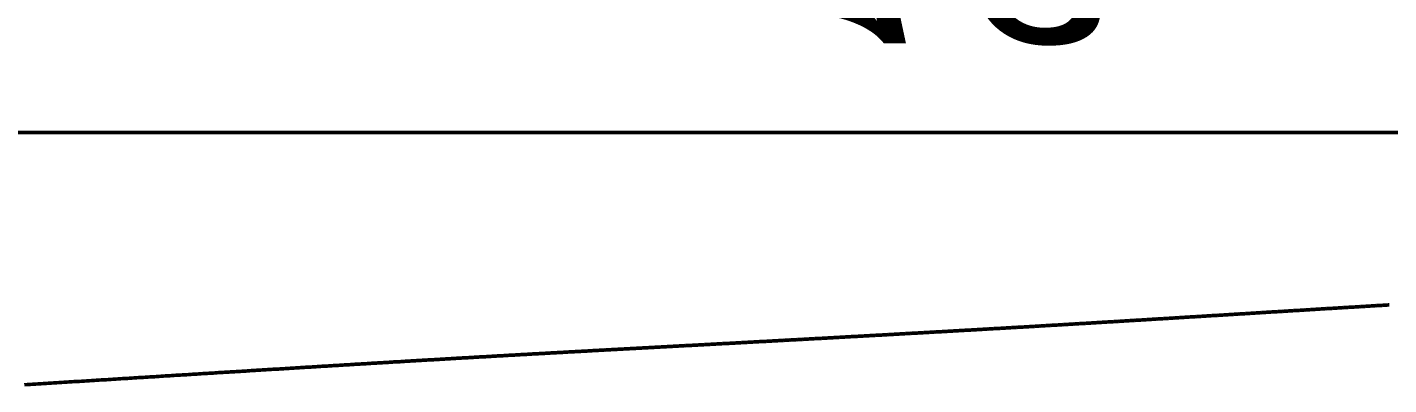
# Model space of a CAD drawing. Header units: millimetres. Extents: x -237 to 1000, y -57 to 526.
# Drawn here: x 450 to 533, y 274.2 to 296 of the extents above; entities that cross this region are included whole.
import ezdxf

# ---------------------------------------------------------------- set-up
doc = ezdxf.new("R2010")
doc.units = ezdxf.units.MM
doc.layers.add('Graviranje', color=1, linetype='Continuous', lineweight=25, true_color=0xff0000)
doc.layers.add('Rez', color=30, linetype='Continuous', lineweight=50, true_color=0xff7f00)
doc.styles.add('textstyle12', font='')
doc.styles.get('textstyle12').set_extended_font_data('CourierCad', italic=True)

# ---------------------------------------------------------------- blocks, each defined once
blk = doc.blocks.new('Dno')
at = {"layer": 'Rez'}
for p, q in [((-326.399, 58.957), (-326.464, 58.953)), ((-326.334, 58.961), (-326.399, 58.957)), ((-326.269, 58.965), (-326.334, 58.961)), ((-326.204, 58.969), (-326.269, 58.965)), ((-326.139, 58.973), (-326.204, 58.969)), ((-326.074, 58.977), (-326.139, 58.973)), ((-326.009, 58.981), (-326.074, 58.977)), ((-325.944, 58.985), (-326.009, 58.981)), ((-325.879, 58.988), (-325.944, 58.985)), ((-325.814, 58.992), (-325.879, 58.988)), ((-325.749, 58.996), (-325.814, 58.992)), ((-325.684, 59), (-325.749, 58.996)), ((-325.619, 59.004), (-325.684, 59)), ((-325.554, 59.008), (-325.619, 59.004)), ((-325.489, 59.012), (-325.554, 59.008)), ((-325.424, 59.016), (-325.489, 59.012)), ((-325.359, 59.02), (-325.424, 59.016)), ((-325.294, 59.024), (-325.359, 59.02)), ((-325.229, 59.028), (-325.294, 59.024)), ((-325.164, 59.031), (-325.229, 59.028)), ((-325.099, 59.035), (-325.164, 59.031)), ((-325.034, 59.039), (-325.099, 59.035)), ((-324.968, 59.043), (-325.034, 59.039)), ((-340.062, 58.125), (-340.127, 58.121)), ((-339.998, 58.129), (-340.062, 58.125)), ((-339.933, 58.133), (-339.998, 58.129)), ((-339.869, 58.137), (-339.933, 58.133)), ((-339.804, 58.141), (-339.869, 58.137)), ((-339.74, 58.145), (-339.804, 58.141)), ((-339.675, 58.149), (-339.74, 58.145)), ((-339.611, 58.153), (-339.675, 58.149)), ((-339.546, 58.156), (-339.611, 58.153)), ((-339.482, 58.16), (-339.546, 58.156)), ((-339.417, 58.164), (-339.482, 58.16)), ((-339.353, 58.168), (-339.417, 58.164)), ((-339.289, 58.172), (-339.353, 58.168)), ((-339.224, 58.176), (-339.289, 58.172)), ((-339.16, 58.18), (-339.224, 58.176)), ((-339.096, 58.184), (-339.16, 58.18)), ((-339.031, 58.188), (-339.096, 58.184)), ((-338.967, 58.192), (-339.031, 58.188)), ((-338.903, 58.195), (-338.967, 58.192)), ((-338.838, 58.199), (-338.903, 58.195)), ((-338.774, 58.203), (-338.838, 58.199)), ((-338.71, 58.207), (-338.774, 58.203)), ((-338.645, 58.211), (-338.71, 58.207)), ((-338.581, 58.215), (-338.645, 58.211)), ((-338.517, 58.219), (-338.581, 58.215)), ((-338.453, 58.223), (-338.517, 58.219)), ((-338.389, 58.227), (-338.453, 58.223)), ((-338.324, 58.231), (-338.389, 58.227)), ((-338.26, 58.235), (-338.324, 58.231)), ((-338.196, 58.238), (-338.26, 58.235)), ((-338.132, 58.242), (-338.196, 58.238)), ((-338.068, 58.246), (-338.132, 58.242)), ((-338.004, 58.25), (-338.068, 58.246)), ((-337.939, 58.254), (-338.004, 58.25)), ((-337.875, 58.258), (-337.939, 58.254)), ((-337.811, 58.262), (-337.875, 58.258)), ((-337.747, 58.266), (-337.811, 58.262)), ((-337.683, 58.27), (-337.747, 58.266)), ((-337.619, 58.274), (-337.683, 58.27)), ((-337.555, 58.278), (-337.619, 58.274)), ((-337.491, 58.281), (-337.555, 58.278)), ((-337.427, 58.285), (-337.491, 58.281)), ((-337.363, 58.289), (-337.427, 58.285)), ((-337.299, 58.293), (-337.363, 58.289)), ((-337.235, 58.297), (-337.299, 58.293)), ((-337.171, 58.301), (-337.235, 58.297)), ((-337.107, 58.305), (-337.171, 58.301)), ((-337.043, 58.309), (-337.107, 58.305)), ((-336.979, 58.313), (-337.043, 58.309)), ((-336.915, 58.317), (-336.979, 58.313)), ((-336.851, 58.32), (-336.915, 58.317)), ((-336.787, 58.324), (-336.851, 58.32)), ((-336.723, 58.328), (-336.787, 58.324)), ((-336.659, 58.332), (-336.723, 58.328)), ((-336.595, 58.336), (-336.659, 58.332)), ((-336.531, 58.34), (-336.595, 58.336)), ((-336.467, 58.344), (-336.531, 58.34)), ((-336.403, 58.348), (-336.467, 58.344)), ((-336.339, 58.352), (-336.403, 58.348)), ((-336.275, 58.356), (-336.339, 58.352)), ((-336.212, 58.36), (-336.275, 58.356)), ((-336.148, 58.363), (-336.212, 58.36)), ((-336.084, 58.367), (-336.148, 58.363)), ((-336.02, 58.371), (-336.084, 58.367)), ((-335.956, 58.375), (-336.02, 58.371)), ((-335.892, 58.379), (-335.956, 58.375)), ((-335.828, 58.383), (-335.892, 58.379)), ((-335.764, 58.387), (-335.828, 58.383)), ((-335.701, 58.391), (-335.764, 58.387)), ((-335.637, 58.395), (-335.701, 58.391)), ((-335.573, 58.399), (-335.637, 58.395)), ((-335.509, 58.403), (-335.573, 58.399)), ((-335.445, 58.406), (-335.509, 58.403)), ((-335.381, 58.41), (-335.445, 58.406)), ((-335.317, 58.414), (-335.381, 58.41)), ((-335.254, 58.418), (-335.317, 58.414)), ((-335.19, 58.422), (-335.254, 58.418)), ((-335.126, 58.426), (-335.19, 58.422)), ((-335.062, 58.43), (-335.126, 58.426)), ((-334.998, 58.434), (-335.062, 58.43)), ((-334.935, 58.438), (-334.998, 58.434)), ((-334.871, 58.442), (-334.935, 58.438)), ((-334.807, 58.445), (-334.871, 58.442)), ((-334.743, 58.449), (-334.807, 58.445)), ((-334.679, 58.453), (-334.743, 58.449)), ((-334.615, 58.457), (-334.679, 58.453)), ((-334.552, 58.461), (-334.615, 58.457)), ((-334.488, 58.465), (-334.552, 58.461)), ((-334.424, 58.469), (-334.488, 58.465)), ((-334.36, 58.473), (-334.424, 58.469)), ((-334.296, 58.477), (-334.36, 58.473)), ((-334.233, 58.481), (-334.296, 58.477)), ((-334.169, 58.485), (-334.233, 58.481)), ((-334.105, 58.488), (-334.169, 58.485)), ((-334.041, 58.492), (-334.105, 58.488)), ((-333.977, 58.496), (-334.041, 58.492)), ((-333.914, 58.5), (-333.977, 58.496)), ((-333.85, 58.504), (-333.914, 58.5)), ((-333.786, 58.508), (-333.85, 58.504)), ((-333.722, 58.512), (-333.786, 58.508)), ((-333.658, 58.516), (-333.722, 58.512)), ((-333.595, 58.52), (-333.658, 58.516)), ((-333.531, 58.524), (-333.595, 58.52)), ((-333.467, 58.528), (-333.531, 58.524)), ((-333.403, 58.531), (-333.467, 58.528)), ((-333.339, 58.535), (-333.403, 58.531)), ((-333.276, 58.539), (-333.339, 58.535)), ((-333.212, 58.543), (-333.276, 58.539)), ((-333.148, 58.547), (-333.212, 58.543)), ((-333.084, 58.551), (-333.148, 58.547)), ((-333.02, 58.555), (-333.084, 58.551)), ((-332.956, 58.559), (-333.02, 58.555)), ((-332.893, 58.563), (-332.956, 58.559)), ((-332.829, 58.567), (-332.893, 58.563)), ((-332.765, 58.57), (-332.829, 58.567)), ((-332.701, 58.574), (-332.765, 58.57)), ((-332.637, 58.578), (-332.701, 58.574)), ((-332.573, 58.582), (-332.637, 58.578)), ((-332.509, 58.586), (-332.573, 58.582)), ((-332.446, 58.59), (-332.509, 58.586)), ((-332.382, 58.594), (-332.446, 58.59)), ((-332.318, 58.598), (-332.382, 58.594)), ((-332.254, 58.602), (-332.318, 58.598)), ((-332.19, 58.606), (-332.254, 58.602)), ((-332.126, 58.61), (-332.19, 58.606)), ((-332.062, 58.613), (-332.126, 58.61)), ((-331.998, 58.617), (-332.062, 58.613)), ((-331.935, 58.621), (-331.998, 58.617)), ((-331.871, 58.625), (-331.935, 58.621)), ((-331.807, 58.629), (-331.871, 58.625)), ((-331.743, 58.633), (-331.807, 58.629)), ((-331.679, 58.637), (-331.743, 58.633)), ((-331.615, 58.641), (-331.679, 58.637)), ((-331.551, 58.645), (-331.615, 58.641)), ((-331.487, 58.649), (-331.551, 58.645)), ((-331.423, 58.653), (-331.487, 58.649)), ((-331.359, 58.656), (-331.423, 58.653)), ((-331.295, 58.66), (-331.359, 58.656)), ((-331.231, 58.664), (-331.295, 58.66)), ((-331.167, 58.668), (-331.231, 58.664)), ((-331.103, 58.672), (-331.167, 58.668)), ((-331.039, 58.676), (-331.103, 58.672)), ((-330.975, 58.68), (-331.039, 58.676)), ((-330.911, 58.684), (-330.975, 58.68)), ((-330.847, 58.688), (-330.911, 58.684)), ((-330.783, 58.692), (-330.847, 58.688)), ((-330.719, 58.695), (-330.783, 58.692)), ((-330.655, 58.699), (-330.719, 58.695)), ((-330.591, 58.703), (-330.655, 58.699)), ((-330.527, 58.707), (-330.591, 58.703)), ((-330.463, 58.711), (-330.527, 58.707)), ((-330.399, 58.715), (-330.463, 58.711)), ((-330.334, 58.719), (-330.399, 58.715)), ((-330.27, 58.723), (-330.334, 58.719)), ((-330.206, 58.727), (-330.27, 58.723)), ((-330.142, 58.731), (-330.206, 58.727)), ((-330.078, 58.735), (-330.142, 58.731)), ((-330.014, 58.738), (-330.078, 58.735)), ((-329.95, 58.742), (-330.014, 58.738)), ((-329.885, 58.746), (-329.95, 58.742)), ((-329.821, 58.75), (-329.885, 58.746)), ((-329.757, 58.754), (-329.821, 58.75)), ((-329.693, 58.758), (-329.757, 58.754)), ((-329.629, 58.762), (-329.693, 58.758)), ((-329.564, 58.766), (-329.629, 58.762)), ((-329.5, 58.77), (-329.564, 58.766)), ((-329.436, 58.774), (-329.5, 58.77)), ((-329.371, 58.778), (-329.436, 58.774)), ((-329.307, 58.781), (-329.371, 58.778)), ((-329.243, 58.785), (-329.307, 58.781)), ((-329.178, 58.789), (-329.243, 58.785)), ((-329.114, 58.793), (-329.178, 58.789)), ((-329.05, 58.797), (-329.114, 58.793)), ((-328.985, 58.801), (-329.05, 58.797)), ((-328.921, 58.805), (-328.985, 58.801)), ((-328.857, 58.809), (-328.921, 58.805)), ((-328.792, 58.813), (-328.857, 58.809)), ((-328.728, 58.817), (-328.792, 58.813)), ((-328.663, 58.82), (-328.728, 58.817)), ((-328.599, 58.824), (-328.663, 58.82)), ((-328.534, 58.828), (-328.599, 58.824)), ((-328.47, 58.832), (-328.534, 58.828)), ((-328.405, 58.836), (-328.47, 58.832)), ((-328.341, 58.84), (-328.405, 58.836)), ((-328.276, 58.844), (-328.341, 58.84)), ((-328.212, 58.848), (-328.276, 58.844)), ((-328.147, 58.852), (-328.212, 58.848)), ((-328.083, 58.856), (-328.147, 58.852)), ((-328.018, 58.86), (-328.083, 58.856)), ((-327.953, 58.863), (-328.018, 58.86)), ((-327.889, 58.867), (-327.953, 58.863)), ((-327.824, 58.871), (-327.889, 58.867)), ((-327.76, 58.875), (-327.824, 58.871)), ((-327.695, 58.879), (-327.76, 58.875)), ((-327.63, 58.883), (-327.695, 58.879)), ((-327.566, 58.887), (-327.63, 58.883)), ((-327.501, 58.891), (-327.566, 58.887)), ((-327.436, 58.895), (-327.501, 58.891)), ((-327.371, 58.899), (-327.436, 58.895)), ((-327.307, 58.903), (-327.371, 58.899)), ((-327.242, 58.906), (-327.307, 58.903)), ((-327.177, 58.91), (-327.242, 58.906)), ((-327.112, 58.914), (-327.177, 58.91)), ((-327.048, 58.918), (-327.112, 58.914)), ((-326.983, 58.922), (-327.048, 58.918)), ((-326.918, 58.926), (-326.983, 58.922)), ((-326.853, 58.93), (-326.918, 58.926)), ((-326.788, 58.934), (-326.853, 58.93)), ((-326.723, 58.938), (-326.788, 58.934)), ((-326.659, 58.942), (-326.723, 58.938)), ((-326.594, 58.945), (-326.659, 58.942)), ((-326.529, 58.949), (-326.594, 58.945)), ((-326.464, 58.953), (-326.529, 58.949)), ((-354.382, 57.293), (-354.452, 57.289)), ((-354.312, 57.297), (-354.382, 57.293)), ((-354.242, 57.301), (-354.312, 57.297)), ((-354.172, 57.305), (-354.242, 57.301)), ((-354.102, 57.309), (-354.172, 57.305)), ((-354.032, 57.313), (-354.102, 57.309)), ((-353.962, 57.317), (-354.032, 57.313)), ((-353.893, 57.32), (-353.962, 57.317)), ((-353.823, 57.324), (-353.893, 57.32)), ((-353.753, 57.328), (-353.823, 57.324)), ((-353.683, 57.332), (-353.753, 57.328)), ((-353.613, 57.336), (-353.683, 57.332)), ((-353.544, 57.34), (-353.613, 57.336)), ((-353.474, 57.344), (-353.544, 57.34)), ((-353.404, 57.348), (-353.474, 57.344)), ((-353.335, 57.352), (-353.404, 57.348)), ((-353.265, 57.356), (-353.335, 57.352)), ((-353.195, 57.36), (-353.265, 57.356)), ((-353.126, 57.363), (-353.195, 57.36)), ((-353.056, 57.367), (-353.126, 57.363)), ((-352.987, 57.371), (-353.056, 57.367)), ((-352.917, 57.375), (-352.987, 57.371)), ((-352.848, 57.379), (-352.917, 57.375)), ((-352.778, 57.383), (-352.848, 57.379)), ((-352.709, 57.387), (-352.778, 57.383)), ((-352.639, 57.391), (-352.709, 57.387)), ((-352.57, 57.395), (-352.639, 57.391)), ((-352.501, 57.399), (-352.57, 57.395)), ((-352.431, 57.403), (-352.501, 57.399)), ((-352.362, 57.406), (-352.431, 57.403)), ((-352.293, 57.41), (-352.362, 57.406)), ((-352.223, 57.414), (-352.293, 57.41)), ((-352.154, 57.418), (-352.223, 57.414)), ((-352.085, 57.422), (-352.154, 57.418)), ((-352.016, 57.426), (-352.085, 57.422)), ((-351.947, 57.43), (-352.016, 57.426)), ((-351.877, 57.434), (-351.947, 57.43)), ((-351.808, 57.438), (-351.877, 57.434)), ((-351.739, 57.442), (-351.808, 57.438)), ((-351.67, 57.445), (-351.739, 57.442)), ((-351.601, 57.449), (-351.67, 57.445)), ((-351.532, 57.453), (-351.601, 57.449)), ((-351.463, 57.457), (-351.532, 57.453)), ((-351.394, 57.461), (-351.463, 57.457)), ((-351.325, 57.465), (-351.394, 57.461)), ((-351.256, 57.469), (-351.325, 57.465)), ((-351.187, 57.473), (-351.256, 57.469)), ((-351.118, 57.477), (-351.187, 57.473)), ((-351.05, 57.481), (-351.118, 57.477)), ((-350.981, 57.485), (-351.05, 57.481)), ((-350.912, 57.488), (-350.981, 57.485)), ((-350.843, 57.492), (-350.912, 57.488)), ((-350.774, 57.496), (-350.843, 57.492)), ((-350.706, 57.5), (-350.774, 57.496)), ((-350.637, 57.504), (-350.706, 57.5)), ((-350.568, 57.508), (-350.637, 57.504)), ((-350.5, 57.512), (-350.568, 57.508)), ((-350.431, 57.516), (-350.5, 57.512)), ((-350.363, 57.52), (-350.431, 57.516)), ((-350.294, 57.524), (-350.363, 57.52)), ((-350.225, 57.528), (-350.294, 57.524)), ((-350.157, 57.531), (-350.225, 57.528)), ((-350.088, 57.535), (-350.157, 57.531)), ((-350.02, 57.539), (-350.088, 57.535)), ((-349.952, 57.543), (-350.02, 57.539)), ((-349.883, 57.547), (-349.952, 57.543)), ((-349.815, 57.551), (-349.883, 57.547)), ((-349.746, 57.555), (-349.815, 57.551)), ((-349.678, 57.559), (-349.746, 57.555)), ((-349.61, 57.563), (-349.678, 57.559)), ((-349.541, 57.567), (-349.61, 57.563)), ((-349.473, 57.57), (-349.541, 57.567)), ((-349.405, 57.574), (-349.473, 57.57)), ((-349.337, 57.578), (-349.405, 57.574)), ((-349.269, 57.582), (-349.337, 57.578)), ((-349.2, 57.586), (-349.269, 57.582)), ((-349.132, 57.59), (-349.2, 57.586)), ((-349.064, 57.594), (-349.132, 57.59)), ((-348.996, 57.598), (-349.064, 57.594)), ((-348.928, 57.602), (-348.996, 57.598)), ((-348.86, 57.606), (-348.928, 57.602)), ((-348.792, 57.61), (-348.86, 57.606)), ((-348.724, 57.613), (-348.792, 57.61)), ((-348.656, 57.617), (-348.724, 57.613)), ((-348.588, 57.621), (-348.656, 57.617)), ((-348.521, 57.625), (-348.588, 57.621)), ((-348.453, 57.629), (-348.521, 57.625)), ((-348.385, 57.633), (-348.453, 57.629)), ((-348.317, 57.637), (-348.385, 57.633)), ((-348.249, 57.641), (-348.317, 57.637)), ((-348.182, 57.645), (-348.249, 57.641)), ((-348.114, 57.649), (-348.182, 57.645)), ((-348.046, 57.653), (-348.114, 57.649)), ((-347.979, 57.656), (-348.046, 57.653)), ((-347.911, 57.66), (-347.979, 57.656)), ((-347.843, 57.664), (-347.911, 57.66)), ((-347.776, 57.668), (-347.843, 57.664)), ((-347.708, 57.672), (-347.776, 57.668)), ((-347.641, 57.676), (-347.708, 57.672)), ((-347.573, 57.68), (-347.641, 57.676)), ((-347.506, 57.684), (-347.573, 57.68)), ((-347.438, 57.688), (-347.506, 57.684)), ((-347.371, 57.692), (-347.438, 57.688)), ((-347.304, 57.695), (-347.371, 57.692)), ((-347.236, 57.699), (-347.304, 57.695)), ((-347.169, 57.703), (-347.236, 57.699)), ((-347.102, 57.707), (-347.169, 57.703)), ((-347.034, 57.711), (-347.102, 57.707)), ((-346.967, 57.715), (-347.034, 57.711)), ((-346.9, 57.719), (-346.967, 57.715)), ((-346.833, 57.723), (-346.9, 57.719)), ((-346.766, 57.727), (-346.833, 57.723)), ((-346.699, 57.731), (-346.766, 57.727)), ((-346.632, 57.735), (-346.699, 57.731)), ((-346.565, 57.738), (-346.632, 57.735)), ((-346.497, 57.742), (-346.565, 57.738)), ((-346.43, 57.746), (-346.497, 57.742)), ((-346.364, 57.75), (-346.43, 57.746)), ((-346.297, 57.754), (-346.364, 57.75)), ((-346.23, 57.758), (-346.297, 57.754)), ((-346.163, 57.762), (-346.23, 57.758)), ((-346.096, 57.766), (-346.163, 57.762)), ((-346.029, 57.77), (-346.096, 57.766)), ((-345.962, 57.774), (-346.029, 57.77)), ((-345.896, 57.778), (-345.962, 57.774)), ((-345.829, 57.781), (-345.896, 57.778)), ((-345.762, 57.785), (-345.829, 57.781)), ((-345.696, 57.789), (-345.762, 57.785)), ((-345.629, 57.793), (-345.696, 57.789)), ((-345.562, 57.797), (-345.629, 57.793)), ((-345.496, 57.801), (-345.562, 57.797)), ((-345.429, 57.805), (-345.496, 57.801)), ((-345.363, 57.809), (-345.429, 57.805)), ((-345.296, 57.813), (-345.363, 57.809)), ((-345.23, 57.817), (-345.296, 57.813)), ((-345.163, 57.82), (-345.23, 57.817)), ((-345.097, 57.824), (-345.163, 57.82)), ((-345.031, 57.828), (-345.097, 57.824)), ((-344.964, 57.832), (-345.031, 57.828)), ((-344.898, 57.836), (-344.964, 57.832)), ((-344.832, 57.84), (-344.898, 57.836)), ((-344.765, 57.844), (-344.832, 57.84)), ((-344.699, 57.848), (-344.765, 57.844)), ((-344.633, 57.852), (-344.699, 57.848)), ((-344.567, 57.856), (-344.633, 57.852)), ((-344.501, 57.86), (-344.567, 57.856)), ((-344.435, 57.863), (-344.501, 57.86)), ((-344.369, 57.867), (-344.435, 57.863)), ((-344.303, 57.871), (-344.369, 57.867)), ((-344.237, 57.875), (-344.303, 57.871)), ((-344.171, 57.879), (-344.237, 57.875)), ((-344.105, 57.883), (-344.171, 57.879)), ((-344.039, 57.887), (-344.105, 57.883)), ((-343.973, 57.891), (-344.039, 57.887)), ((-343.907, 57.895), (-343.973, 57.891)), ((-343.841, 57.899), (-343.907, 57.895)), ((-343.775, 57.903), (-343.841, 57.899)), ((-343.709, 57.906), (-343.775, 57.903)), ((-343.644, 57.91), (-343.709, 57.906)), ((-343.578, 57.914), (-343.644, 57.91)), ((-343.512, 57.918), (-343.578, 57.914)), ((-343.447, 57.922), (-343.512, 57.918)), ((-343.381, 57.926), (-343.447, 57.922)), ((-343.315, 57.93), (-343.381, 57.926)), ((-343.25, 57.934), (-343.315, 57.93)), ((-343.184, 57.938), (-343.25, 57.934)), ((-343.119, 57.942), (-343.184, 57.938)), ((-343.053, 57.945), (-343.119, 57.942)), ((-342.987, 57.949), (-343.053, 57.945)), ((-342.922, 57.953), (-342.987, 57.949)), ((-342.857, 57.957), (-342.922, 57.953)), ((-342.791, 57.961), (-342.857, 57.957)), ((-342.726, 57.965), (-342.791, 57.961)), ((-342.66, 57.969), (-342.726, 57.965)), ((-342.595, 57.973), (-342.66, 57.969)), ((-342.53, 57.977), (-342.595, 57.973)), ((-342.464, 57.981), (-342.53, 57.977)), ((-342.399, 57.985), (-342.464, 57.981)), ((-342.334, 57.988), (-342.399, 57.985)), ((-342.268, 57.992), (-342.334, 57.988)), ((-342.203, 57.996), (-342.268, 57.992)), ((-342.138, 58), (-342.203, 57.996)), ((-342.073, 58.004), (-342.138, 58)), ((-342.008, 58.008), (-342.073, 58.004)), ((-341.943, 58.012), (-342.008, 58.008)), ((-341.877, 58.016), (-341.943, 58.012)), ((-341.812, 58.02), (-341.877, 58.016)), ((-341.747, 58.024), (-341.812, 58.02)), ((-341.682, 58.028), (-341.747, 58.024)), ((-341.617, 58.031), (-341.682, 58.028)), ((-341.552, 58.035), (-341.617, 58.031)), ((-341.487, 58.039), (-341.552, 58.035)), ((-341.422, 58.043), (-341.487, 58.039)), ((-341.357, 58.047), (-341.422, 58.043)), ((-341.292, 58.051), (-341.357, 58.047)), ((-341.227, 58.055), (-341.292, 58.051)), ((-341.163, 58.059), (-341.227, 58.055)), ((-341.098, 58.063), (-341.163, 58.059)), ((-341.033, 58.067), (-341.098, 58.063)), ((-340.968, 58.07), (-341.033, 58.067)), ((-340.903, 58.074), (-340.968, 58.07)), ((-340.838, 58.078), (-340.903, 58.074)), ((-340.774, 58.082), (-340.838, 58.078)), ((-340.709, 58.086), (-340.774, 58.082)), ((-340.644, 58.09), (-340.709, 58.086)), ((-340.579, 58.094), (-340.644, 58.09)), ((-340.515, 58.098), (-340.579, 58.094)), ((-340.45, 58.102), (-340.515, 58.098)), ((-340.385, 58.106), (-340.45, 58.102)), ((-340.321, 58.11), (-340.385, 58.106)), ((-340.256, 58.113), (-340.321, 58.11)), ((-340.192, 58.117), (-340.256, 58.113)), ((-340.127, 58.121), (-340.192, 58.117)), ((-369.591, 56.465), (-369.666, 56.461)), ((-369.517, 56.469), (-369.591, 56.465)), ((-369.442, 56.473), (-369.517, 56.469)), ((-369.368, 56.477), (-369.442, 56.473)), ((-369.293, 56.481), (-369.368, 56.477)), ((-369.219, 56.485), (-369.293, 56.481)), ((-369.144, 56.489), (-369.219, 56.485)), ((-369.07, 56.493), (-369.144, 56.489)), ((-368.996, 56.497), (-369.07, 56.493)), ((-368.921, 56.501), (-368.996, 56.497)), ((-368.847, 56.505), (-368.921, 56.501)), ((-368.773, 56.509), (-368.847, 56.505)), ((-368.699, 56.513), (-368.773, 56.509)), ((-368.624, 56.517), (-368.699, 56.513)), ((-368.55, 56.521), (-368.624, 56.517)), ((-368.476, 56.525), (-368.55, 56.521)), ((-368.402, 56.529), (-368.476, 56.525)), ((-368.328, 56.533), (-368.402, 56.529)), ((-368.254, 56.537), (-368.328, 56.533)), ((-368.18, 56.541), (-368.254, 56.537)), ((-368.106, 56.545), (-368.18, 56.541)), ((-368.032, 56.549), (-368.106, 56.545)), ((-367.959, 56.553), (-368.032, 56.549)), ((-367.885, 56.557), (-367.959, 56.553)), ((-367.811, 56.561), (-367.885, 56.557)), ((-367.737, 56.565), (-367.811, 56.561)), ((-367.663, 56.569), (-367.737, 56.565)), ((-367.59, 56.573), (-367.663, 56.569)), ((-367.516, 56.577), (-367.59, 56.573)), ((-367.442, 56.581), (-367.516, 56.577)), ((-367.369, 56.585), (-367.442, 56.581)), ((-367.295, 56.589), (-367.369, 56.585)), ((-367.221, 56.593), (-367.295, 56.589)), ((-367.148, 56.597), (-367.221, 56.593)), ((-367.074, 56.601), (-367.148, 56.597)), ((-367.001, 56.605), (-367.074, 56.601)), ((-366.928, 56.609), (-367.001, 56.605)), ((-366.854, 56.613), (-366.928, 56.609)), ((-366.781, 56.617), (-366.854, 56.613)), ((-366.707, 56.621), (-366.781, 56.617)), ((-366.634, 56.625), (-366.707, 56.621)), ((-366.561, 56.629), (-366.634, 56.625)), ((-366.487, 56.632), (-366.561, 56.629)), ((-366.414, 56.636), (-366.487, 56.632)), ((-366.341, 56.64), (-366.414, 56.636)), ((-366.268, 56.644), (-366.341, 56.64)), ((-366.195, 56.648), (-366.268, 56.644)), ((-366.121, 56.652), (-366.195, 56.648)), ((-366.048, 56.656), (-366.121, 56.652)), ((-365.975, 56.66), (-366.048, 56.656)), ((-365.902, 56.664), (-365.975, 56.66)), ((-365.829, 56.668), (-365.902, 56.664)), ((-365.756, 56.672), (-365.829, 56.668)), ((-365.683, 56.676), (-365.756, 56.672)), ((-365.61, 56.68), (-365.683, 56.676)), ((-365.537, 56.684), (-365.61, 56.68)), ((-365.464, 56.687), (-365.537, 56.684)), ((-365.391, 56.691), (-365.464, 56.687)), ((-365.318, 56.695), (-365.391, 56.691)), ((-365.245, 56.699), (-365.318, 56.695)), ((-365.173, 56.703), (-365.245, 56.699)), ((-365.1, 56.707), (-365.173, 56.703)), ((-365.027, 56.711), (-365.1, 56.707)), ((-364.954, 56.715), (-365.027, 56.711)), ((-364.881, 56.719), (-364.954, 56.715)), ((-364.809, 56.723), (-364.881, 56.719)), ((-364.736, 56.727), (-364.809, 56.723)), ((-364.663, 56.731), (-364.736, 56.727)), ((-364.591, 56.735), (-364.663, 56.731)), ((-364.518, 56.738), (-364.591, 56.735)), ((-364.445, 56.742), (-364.518, 56.738)), ((-364.373, 56.746), (-364.445, 56.742)), ((-364.3, 56.75), (-364.373, 56.746)), ((-364.228, 56.754), (-364.3, 56.75)), ((-364.155, 56.758), (-364.228, 56.754)), ((-364.083, 56.762), (-364.155, 56.758)), ((-364.01, 56.766), (-364.083, 56.762)), ((-363.937, 56.77), (-364.01, 56.766)), ((-363.865, 56.774), (-363.937, 56.77)), ((-363.793, 56.778), (-363.865, 56.774)), ((-363.72, 56.781), (-363.793, 56.778)), ((-363.648, 56.785), (-363.72, 56.781)), ((-363.575, 56.789), (-363.648, 56.785)), ((-363.503, 56.793), (-363.575, 56.789)), ((-363.431, 56.797), (-363.503, 56.793)), ((-363.358, 56.801), (-363.431, 56.797)), ((-363.286, 56.805), (-363.358, 56.801)), ((-363.214, 56.809), (-363.286, 56.805)), ((-363.141, 56.813), (-363.214, 56.809)), ((-363.069, 56.817), (-363.141, 56.813)), ((-362.997, 56.82), (-363.069, 56.817)), ((-362.924, 56.824), (-362.997, 56.82)), ((-362.852, 56.828), (-362.924, 56.824)), ((-362.78, 56.832), (-362.852, 56.828)), ((-362.708, 56.836), (-362.78, 56.832)), ((-362.636, 56.84), (-362.708, 56.836)), ((-362.563, 56.844), (-362.636, 56.84)), ((-362.491, 56.848), (-362.563, 56.844)), ((-362.419, 56.852), (-362.491, 56.848)), ((-362.347, 56.856), (-362.419, 56.852)), ((-362.275, 56.86), (-362.347, 56.856)), ((-362.203, 56.863), (-362.275, 56.86)), ((-362.131, 56.867), (-362.203, 56.863)), ((-362.059, 56.871), (-362.131, 56.867)), ((-361.986, 56.875), (-362.059, 56.871)), ((-361.914, 56.879), (-361.986, 56.875)), ((-361.842, 56.883), (-361.914, 56.879)), ((-361.77, 56.887), (-361.842, 56.883)), ((-361.698, 56.891), (-361.77, 56.887)), ((-361.626, 56.895), (-361.698, 56.891)), ((-361.554, 56.899), (-361.626, 56.895)), ((-361.483, 56.903), (-361.554, 56.899)), ((-361.411, 56.906), (-361.483, 56.903)), ((-361.339, 56.91), (-361.411, 56.906)), ((-361.267, 56.914), (-361.339, 56.91)), ((-361.195, 56.918), (-361.267, 56.914)), ((-361.123, 56.922), (-361.195, 56.918)), ((-361.051, 56.926), (-361.123, 56.922)), ((-360.979, 56.93), (-361.051, 56.926)), ((-360.908, 56.934), (-360.979, 56.93)), ((-360.836, 56.938), (-360.908, 56.934)), ((-360.764, 56.942), (-360.836, 56.938)), ((-360.692, 56.945), (-360.764, 56.942)), ((-360.621, 56.949), (-360.692, 56.945)), ((-360.549, 56.953), (-360.621, 56.949)), ((-360.477, 56.957), (-360.549, 56.953)), ((-360.405, 56.961), (-360.477, 56.957)), ((-360.334, 56.965), (-360.405, 56.961)), ((-360.262, 56.969), (-360.334, 56.965)), ((-360.191, 56.973), (-360.262, 56.969)), ((-360.119, 56.977), (-360.191, 56.973)), ((-360.047, 56.981), (-360.119, 56.977)), ((-359.976, 56.985), (-360.047, 56.981)), ((-359.904, 56.988), (-359.976, 56.985)), ((-359.833, 56.992), (-359.904, 56.988)), ((-359.761, 56.996), (-359.833, 56.992)), ((-359.69, 57), (-359.761, 56.996)), ((-359.618, 57.004), (-359.69, 57)), ((-359.547, 57.008), (-359.618, 57.004)), ((-359.475, 57.012), (-359.547, 57.008)), ((-359.404, 57.016), (-359.475, 57.012)), ((-359.332, 57.02), (-359.404, 57.016)), ((-359.261, 57.024), (-359.332, 57.02)), ((-359.19, 57.028), (-359.261, 57.024)), ((-359.118, 57.031), (-359.19, 57.028)), ((-359.047, 57.035), (-359.118, 57.031)), ((-358.975, 57.039), (-359.047, 57.035)), ((-358.904, 57.043), (-358.975, 57.039)), ((-358.833, 57.047), (-358.904, 57.043)), ((-358.762, 57.051), (-358.833, 57.047)), ((-358.69, 57.055), (-358.762, 57.051)), ((-358.619, 57.059), (-358.69, 57.055)), ((-358.548, 57.063), (-358.619, 57.059)), ((-358.477, 57.067), (-358.548, 57.063)), ((-358.406, 57.07), (-358.477, 57.067)), ((-358.334, 57.074), (-358.406, 57.07)), ((-358.263, 57.078), (-358.334, 57.074)), ((-358.192, 57.082), (-358.263, 57.078)), ((-358.121, 57.086), (-358.192, 57.082)), ((-358.05, 57.09), (-358.121, 57.086)), ((-357.979, 57.094), (-358.05, 57.09)), ((-357.908, 57.098), (-357.979, 57.094)), ((-357.837, 57.102), (-357.908, 57.098)), ((-357.766, 57.106), (-357.837, 57.102)), ((-357.695, 57.11), (-357.766, 57.106)), ((-357.624, 57.113), (-357.695, 57.11)), ((-357.553, 57.117), (-357.624, 57.113)), ((-357.482, 57.121), (-357.553, 57.117)), ((-357.411, 57.125), (-357.482, 57.121)), ((-357.34, 57.129), (-357.411, 57.125)), ((-357.269, 57.133), (-357.34, 57.129)), ((-357.198, 57.137), (-357.269, 57.133)), ((-357.128, 57.141), (-357.198, 57.137)), ((-357.057, 57.145), (-357.128, 57.141)), ((-356.986, 57.149), (-357.057, 57.145)), ((-356.915, 57.153), (-356.986, 57.149)), ((-356.845, 57.156), (-356.915, 57.153)), ((-356.774, 57.16), (-356.845, 57.156)), ((-356.703, 57.164), (-356.774, 57.16)), ((-356.632, 57.168), (-356.703, 57.164)), ((-356.562, 57.172), (-356.632, 57.168)), ((-356.491, 57.176), (-356.562, 57.172)), ((-356.421, 57.18), (-356.491, 57.176)), ((-356.35, 57.184), (-356.421, 57.18)), ((-356.279, 57.188), (-356.35, 57.184)), ((-356.209, 57.192), (-356.279, 57.188)), ((-356.138, 57.195), (-356.209, 57.192)), ((-356.068, 57.199), (-356.138, 57.195)), ((-355.997, 57.203), (-356.068, 57.199)), ((-355.927, 57.207), (-355.997, 57.203)), ((-355.856, 57.211), (-355.927, 57.207)), ((-355.786, 57.215), (-355.856, 57.211)), ((-355.715, 57.219), (-355.786, 57.215)), ((-355.645, 57.223), (-355.715, 57.219)), ((-355.575, 57.227), (-355.645, 57.223)), ((-355.504, 57.231), (-355.575, 57.227)), ((-355.434, 57.235), (-355.504, 57.231)), ((-355.364, 57.238), (-355.434, 57.235)), ((-355.293, 57.242), (-355.364, 57.238)), ((-355.223, 57.246), (-355.293, 57.242)), ((-355.153, 57.25), (-355.223, 57.246)), ((-355.083, 57.254), (-355.153, 57.25)), ((-355.013, 57.258), (-355.083, 57.254)), ((-354.942, 57.262), (-355.013, 57.258)), ((-354.872, 57.266), (-354.942, 57.262)), ((-354.802, 57.27), (-354.872, 57.266)), ((-354.732, 57.274), (-354.802, 57.27)), ((-354.662, 57.278), (-354.732, 57.274)), ((-354.592, 57.281), (-354.662, 57.278)), ((-354.522, 57.285), (-354.592, 57.281)), ((-354.452, 57.289), (-354.522, 57.285)), ((-384.448, 55.633), (-384.534, 55.628)), ((-384.362, 55.638), (-384.448, 55.633)), ((-384.276, 55.643), (-384.362, 55.638)), ((-384.19, 55.648), (-384.276, 55.643)), ((-384.104, 55.653), (-384.19, 55.648)), ((-384.019, 55.658), (-384.104, 55.653)), ((-383.933, 55.663), (-384.019, 55.658)), ((-383.848, 55.668), (-383.933, 55.663)), ((-383.763, 55.673), (-383.848, 55.668)), ((-383.677, 55.678), (-383.763, 55.673)), ((-383.592, 55.683), (-383.677, 55.678)), ((-383.507, 55.688), (-383.592, 55.683)), ((-383.423, 55.693), (-383.507, 55.688)), ((-383.338, 55.698), (-383.423, 55.693)), ((-383.253, 55.703), (-383.338, 55.698)), ((-383.169, 55.708), (-383.253, 55.703)), ((-383.084, 55.713), (-383.169, 55.708)), ((-383, 55.718), (-383.084, 55.713)), ((-382.916, 55.722), (-383, 55.718)), ((-382.831, 55.727), (-382.916, 55.722)), ((-382.747, 55.732), (-382.831, 55.727)), ((-382.663, 55.737), (-382.747, 55.732)), ((-382.579, 55.742), (-382.663, 55.737)), ((-382.496, 55.747), (-382.579, 55.742)), ((-382.412, 55.752), (-382.496, 55.747)), ((-382.328, 55.757), (-382.412, 55.752)), ((-382.244, 55.761), (-382.328, 55.757)), ((-382.161, 55.766), (-382.244, 55.761)), ((-382.077, 55.771), (-382.161, 55.766)), ((-381.994, 55.776), (-382.077, 55.771)), ((-381.911, 55.781), (-381.994, 55.776)), ((-381.827, 55.786), (-381.911, 55.781)), ((-381.744, 55.79), (-381.827, 55.786)), ((-381.661, 55.795), (-381.744, 55.79)), ((-381.578, 55.8), (-381.661, 55.795)), ((-381.495, 55.805), (-381.578, 55.8)), ((-381.412, 55.81), (-381.495, 55.805)), ((-381.329, 55.814), (-381.412, 55.81)), ((-381.246, 55.819), (-381.329, 55.814)), ((-381.164, 55.824), (-381.246, 55.819)), ((-381.081, 55.829), (-381.164, 55.824)), ((-380.999, 55.833), (-381.081, 55.829)), ((-380.916, 55.838), (-380.999, 55.833)), ((-380.834, 55.843), (-380.916, 55.838)), ((-380.751, 55.848), (-380.834, 55.843)), ((-380.669, 55.852), (-380.751, 55.848)), ((-380.587, 55.857), (-380.669, 55.852)), ((-380.505, 55.862), (-380.587, 55.857)), ((-380.423, 55.866), (-380.505, 55.862)), ((-380.341, 55.871), (-380.423, 55.866)), ((-380.259, 55.876), (-380.341, 55.871)), ((-380.177, 55.88), (-380.259, 55.876)), ((-380.095, 55.885), (-380.177, 55.88)), ((-380.014, 55.89), (-380.095, 55.885)), ((-379.932, 55.894), (-380.014, 55.89)), ((-379.85, 55.899), (-379.932, 55.894)), ((-379.769, 55.904), (-379.85, 55.899)), ((-379.687, 55.908), (-379.769, 55.904)), ((-379.606, 55.913), (-379.687, 55.908)), ((-379.525, 55.917), (-379.606, 55.913)), ((-379.444, 55.922), (-379.525, 55.917)), ((-379.362, 55.927), (-379.444, 55.922)), ((-379.281, 55.931), (-379.362, 55.927)), ((-379.2, 55.936), (-379.281, 55.931)), ((-379.119, 55.94), (-379.2, 55.936)), ((-379.038, 55.945), (-379.119, 55.94)), ((-378.958, 55.95), (-379.038, 55.945)), ((-378.877, 55.954), (-378.958, 55.95)), ((-378.796, 55.959), (-378.877, 55.954)), ((-378.716, 55.963), (-378.796, 55.959)), ((-378.635, 55.968), (-378.716, 55.963)), ((-378.555, 55.972), (-378.635, 55.968)), ((-378.474, 55.977), (-378.555, 55.972)), ((-378.394, 55.981), (-378.474, 55.977)), ((-378.313, 55.986), (-378.394, 55.981)), ((-378.233, 55.99), (-378.313, 55.986)), ((-378.153, 55.995), (-378.233, 55.99)), ((-378.073, 56), (-378.153, 55.995)), ((-377.993, 56.004), (-378.073, 56)), ((-377.913, 56.009), (-377.993, 56.004)), ((-377.833, 56.013), (-377.913, 56.009)), ((-377.753, 56.017), (-377.833, 56.013)), ((-377.673, 56.022), (-377.753, 56.017)), ((-377.593, 56.026), (-377.673, 56.022)), ((-377.514, 56.031), (-377.593, 56.026)), ((-377.434, 56.035), (-377.514, 56.031)), ((-377.355, 56.04), (-377.434, 56.035)), ((-377.275, 56.044), (-377.355, 56.04)), ((-377.196, 56.049), (-377.275, 56.044)), ((-377.116, 56.053), (-377.196, 56.049)), ((-377.037, 56.058), (-377.116, 56.053)), ((-376.958, 56.062), (-377.037, 56.058)), ((-376.879, 56.066), (-376.958, 56.062)), ((-376.799, 56.071), (-376.879, 56.066)), ((-376.72, 56.075), (-376.799, 56.071)), ((-376.641, 56.08), (-376.72, 56.075)), ((-376.562, 56.084), (-376.641, 56.08)), ((-376.483, 56.088), (-376.562, 56.084)), ((-376.405, 56.093), (-376.483, 56.088)), ((-376.326, 56.097), (-376.405, 56.093)), ((-376.247, 56.102), (-376.326, 56.097)), ((-376.168, 56.106), (-376.247, 56.102)), ((-376.09, 56.11), (-376.168, 56.106)), ((-376.011, 56.115), (-376.09, 56.11)), ((-375.933, 56.119), (-376.011, 56.115)), ((-375.854, 56.123), (-375.933, 56.119)), ((-375.776, 56.128), (-375.854, 56.123)), ((-375.698, 56.132), (-375.776, 56.128)), ((-375.619, 56.136), (-375.698, 56.132)), ((-375.541, 56.141), (-375.619, 56.136)), ((-375.463, 56.145), (-375.541, 56.141)), ((-375.385, 56.149), (-375.463, 56.145)), ((-375.307, 56.154), (-375.385, 56.149)), ((-375.229, 56.158), (-375.307, 56.154)), ((-375.151, 56.162), (-375.229, 56.158)), ((-375.073, 56.167), (-375.151, 56.162)), ((-374.995, 56.171), (-375.073, 56.167)), ((-374.917, 56.175), (-374.995, 56.171)), ((-374.84, 56.179), (-374.917, 56.175)), ((-374.762, 56.184), (-374.84, 56.179)), ((-374.684, 56.188), (-374.762, 56.184)), ((-374.607, 56.192), (-374.684, 56.188)), ((-374.529, 56.197), (-374.607, 56.192)), ((-374.452, 56.201), (-374.529, 56.197)), ((-374.374, 56.205), (-374.452, 56.201)), ((-374.297, 56.209), (-374.374, 56.205)), ((-374.22, 56.214), (-374.297, 56.209)), ((-374.142, 56.218), (-374.22, 56.214)), ((-374.065, 56.222), (-374.142, 56.218)), ((-373.988, 56.226), (-374.065, 56.222)), ((-373.911, 56.23), (-373.988, 56.226)), ((-373.834, 56.235), (-373.911, 56.23)), ((-373.757, 56.239), (-373.834, 56.235)), ((-373.68, 56.243), (-373.757, 56.239)), ((-373.603, 56.247), (-373.68, 56.243)), ((-373.526, 56.252), (-373.603, 56.247)), ((-373.449, 56.256), (-373.526, 56.252)), ((-373.372, 56.26), (-373.449, 56.256)), ((-373.296, 56.264), (-373.372, 56.26)), ((-373.219, 56.268), (-373.296, 56.264)), ((-373.142, 56.273), (-373.219, 56.268)), ((-373.066, 56.277), (-373.142, 56.273)), ((-372.989, 56.281), (-373.066, 56.277)), ((-372.913, 56.285), (-372.989, 56.281)), ((-372.836, 56.289), (-372.913, 56.285)), ((-372.76, 56.293), (-372.836, 56.289)), ((-372.684, 56.298), (-372.76, 56.293)), ((-372.607, 56.302), (-372.684, 56.298)), ((-372.531, 56.306), (-372.607, 56.302)), ((-372.455, 56.31), (-372.531, 56.306)), ((-372.379, 56.314), (-372.455, 56.31)), ((-372.303, 56.318), (-372.379, 56.314)), ((-372.227, 56.323), (-372.303, 56.318)), ((-372.151, 56.327), (-372.227, 56.323)), ((-372.075, 56.331), (-372.151, 56.327)), ((-371.999, 56.335), (-372.075, 56.331)), ((-371.923, 56.339), (-371.999, 56.335)), ((-371.847, 56.343), (-371.923, 56.339)), ((-371.771, 56.347), (-371.847, 56.343)), ((-371.696, 56.351), (-371.771, 56.347)), ((-371.62, 56.356), (-371.696, 56.351)), ((-371.544, 56.36), (-371.62, 56.356)), ((-371.469, 56.364), (-371.544, 56.36)), ((-371.393, 56.368), (-371.469, 56.364)), ((-371.317, 56.372), (-371.393, 56.368)), ((-371.242, 56.376), (-371.317, 56.372)), ((-371.166, 56.38), (-371.242, 56.376)), ((-371.091, 56.384), (-371.166, 56.38)), ((-371.016, 56.388), (-371.091, 56.384)), ((-370.94, 56.392), (-371.016, 56.388)), ((-370.865, 56.396), (-370.94, 56.392)), ((-370.79, 56.401), (-370.865, 56.396)), ((-370.715, 56.405), (-370.79, 56.401)), ((-370.64, 56.409), (-370.715, 56.405)), ((-370.564, 56.413), (-370.64, 56.409)), ((-370.489, 56.417), (-370.564, 56.413)), ((-370.414, 56.421), (-370.489, 56.417)), ((-370.339, 56.425), (-370.414, 56.421)), ((-370.264, 56.429), (-370.339, 56.425)), ((-370.189, 56.433), (-370.264, 56.429)), ((-370.114, 56.437), (-370.189, 56.433)), ((-370.04, 56.441), (-370.114, 56.437)), ((-369.965, 56.445), (-370.04, 56.441)), ((-369.89, 56.449), (-369.965, 56.445)), ((-369.815, 56.453), (-369.89, 56.449)), ((-369.741, 56.457), (-369.815, 56.453)), ((-369.666, 56.461), (-369.741, 56.457)), ((-398.062, 54.804), (-398.188, 54.796)), ((-397.936, 54.812), (-398.062, 54.804)), ((-397.81, 54.82), (-397.936, 54.812)), ((-397.685, 54.827), (-397.81, 54.82)), ((-397.561, 54.835), (-397.685, 54.827)), ((-397.437, 54.843), (-397.561, 54.835)), ((-397.313, 54.85), (-397.437, 54.843)), ((-397.19, 54.858), (-397.313, 54.85)), ((-397.068, 54.866), (-397.19, 54.858)), ((-396.945, 54.873), (-397.068, 54.866)), ((-396.824, 54.881), (-396.945, 54.873)), ((-396.702, 54.888), (-396.824, 54.881)), ((-396.581, 54.896), (-396.702, 54.888)), ((-396.461, 54.903), (-396.581, 54.896)), ((-396.341, 54.911), (-396.461, 54.903)), ((-396.221, 54.918), (-396.341, 54.911)), ((-396.102, 54.925), (-396.221, 54.918)), ((-395.984, 54.933), (-396.102, 54.925)), ((-395.865, 54.94), (-395.984, 54.933)), ((-395.747, 54.947), (-395.865, 54.94)), ((-395.63, 54.955), (-395.747, 54.947)), ((-395.513, 54.962), (-395.63, 54.955)), ((-395.396, 54.969), (-395.513, 54.962)), ((-395.28, 54.976), (-395.396, 54.969)), ((-395.164, 54.983), (-395.28, 54.976)), ((-395.049, 54.99), (-395.164, 54.983)), ((-394.934, 54.998), (-395.049, 54.99)), ((-394.82, 55.005), (-394.934, 54.998)), ((-394.705, 55.012), (-394.82, 55.005)), ((-394.592, 55.019), (-394.705, 55.012)), ((-394.478, 55.026), (-394.592, 55.019)), ((-394.365, 55.033), (-394.478, 55.026)), ((-394.253, 55.04), (-394.365, 55.033)), ((-394.141, 55.046), (-394.253, 55.04)), ((-394.029, 55.053), (-394.141, 55.046)), ((-393.918, 55.06), (-394.029, 55.053)), ((-393.806, 55.067), (-393.918, 55.06)), ((-393.696, 55.074), (-393.806, 55.067)), ((-393.586, 55.081), (-393.696, 55.074)), ((-393.476, 55.087), (-393.586, 55.081)), ((-393.366, 55.094), (-393.476, 55.087)), ((-393.257, 55.101), (-393.366, 55.094)), ((-393.148, 55.108), (-393.257, 55.101)), ((-393.04, 55.114), (-393.148, 55.108)), ((-392.932, 55.121), (-393.04, 55.114)), ((-392.824, 55.127), (-392.932, 55.121)), ((-392.717, 55.134), (-392.824, 55.127)), ((-392.61, 55.141), (-392.717, 55.134)), ((-392.503, 55.147), (-392.61, 55.141)), ((-392.397, 55.154), (-392.503, 55.147)), ((-392.291, 55.16), (-392.397, 55.154)), ((-392.185, 55.167), (-392.291, 55.16)), ((-392.08, 55.173), (-392.185, 55.167)), ((-391.975, 55.179), (-392.08, 55.173)), ((-391.87, 55.186), (-391.975, 55.179)), ((-391.766, 55.192), (-391.87, 55.186)), ((-391.662, 55.199), (-391.766, 55.192)), ((-391.559, 55.205), (-391.662, 55.199)), ((-391.455, 55.211), (-391.559, 55.205)), ((-391.352, 55.218), (-391.455, 55.211)), ((-391.25, 55.224), (-391.352, 55.218)), ((-391.147, 55.23), (-391.25, 55.224)), ((-391.045, 55.236), (-391.147, 55.23)), ((-390.944, 55.243), (-391.045, 55.236)), ((-390.842, 55.249), (-390.944, 55.243)), ((-390.741, 55.255), (-390.842, 55.249)), ((-390.64, 55.261), (-390.741, 55.255)), ((-390.54, 55.267), (-390.64, 55.261)), ((-390.44, 55.273), (-390.54, 55.267)), ((-390.34, 55.279), (-390.44, 55.273)), ((-390.24, 55.285), (-390.34, 55.279)), ((-390.141, 55.291), (-390.24, 55.285)), ((-390.042, 55.297), (-390.141, 55.291)), ((-389.943, 55.303), (-390.042, 55.297)), ((-389.845, 55.309), (-389.943, 55.303)), ((-389.747, 55.315), (-389.845, 55.309)), ((-389.649, 55.321), (-389.747, 55.315)), ((-389.551, 55.327), (-389.649, 55.321)), ((-389.454, 55.333), (-389.551, 55.327)), ((-389.357, 55.339), (-389.454, 55.333)), ((-389.26, 55.345), (-389.357, 55.339)), ((-389.164, 55.351), (-389.26, 55.345)), ((-389.067, 55.357), (-389.164, 55.351)), ((-388.971, 55.362), (-389.067, 55.357)), ((-388.876, 55.368), (-388.971, 55.362)), ((-388.78, 55.374), (-388.876, 55.368)), ((-388.685, 55.38), (-388.78, 55.374)), ((-388.59, 55.385), (-388.685, 55.38)), ((-388.495, 55.391), (-388.59, 55.385)), ((-388.401, 55.397), (-388.495, 55.391)), ((-388.307, 55.403), (-388.401, 55.397)), ((-388.213, 55.408), (-388.307, 55.403)), ((-388.119, 55.414), (-388.213, 55.408)), ((-388.025, 55.419), (-388.119, 55.414)), ((-387.932, 55.425), (-388.025, 55.419)), ((-387.839, 55.431), (-387.932, 55.425)), ((-387.746, 55.436), (-387.839, 55.431)), ((-387.653, 55.442), (-387.746, 55.436)), ((-387.561, 55.447), (-387.653, 55.442)), ((-387.469, 55.453), (-387.561, 55.447)), ((-387.377, 55.458), (-387.469, 55.453)), ((-387.285, 55.464), (-387.377, 55.458)), ((-387.194, 55.469), (-387.285, 55.464)), ((-387.102, 55.475), (-387.194, 55.469)), ((-387.011, 55.48), (-387.102, 55.475)), ((-386.92, 55.486), (-387.011, 55.48)), ((-386.83, 55.491), (-386.92, 55.486)), ((-386.739, 55.497), (-386.83, 55.491)), ((-386.649, 55.502), (-386.739, 55.497)), ((-386.559, 55.507), (-386.649, 55.502)), ((-386.469, 55.513), (-386.559, 55.507)), ((-386.379, 55.518), (-386.469, 55.513)), ((-386.29, 55.524), (-386.379, 55.518)), ((-386.2, 55.529), (-386.29, 55.524)), ((-386.111, 55.534), (-386.2, 55.529)), ((-386.022, 55.539), (-386.111, 55.534)), ((-385.933, 55.545), (-386.022, 55.539)), ((-385.845, 55.55), (-385.933, 55.545)), ((-385.756, 55.555), (-385.845, 55.55)), ((-385.668, 55.561), (-385.756, 55.555)), ((-385.58, 55.566), (-385.668, 55.561)), ((-385.492, 55.571), (-385.58, 55.566)), ((-385.404, 55.576), (-385.492, 55.571)), ((-385.316, 55.581), (-385.404, 55.576)), ((-385.229, 55.587), (-385.316, 55.581)), ((-385.141, 55.592), (-385.229, 55.587)), ((-385.054, 55.597), (-385.141, 55.592)), ((-384.967, 55.602), (-385.054, 55.597)), ((-384.88, 55.607), (-384.967, 55.602)), ((-384.793, 55.612), (-384.88, 55.607)), ((-384.707, 55.617), (-384.793, 55.612)), ((-384.62, 55.623), (-384.707, 55.617)), ((-384.534, 55.628), (-384.62, 55.623)), ((-408.026, 54.183), (-408.191, 54.173)), ((-407.862, 54.193), (-408.026, 54.183)), ((-407.698, 54.204), (-407.862, 54.193)), ((-407.535, 54.214), (-407.698, 54.204)), ((-407.372, 54.224), (-407.535, 54.214)), ((-407.21, 54.234), (-407.372, 54.224)), ((-407.049, 54.244), (-407.21, 54.234)), ((-406.889, 54.254), (-407.049, 54.244)), ((-406.729, 54.264), (-406.889, 54.254)), ((-406.569, 54.274), (-406.729, 54.264)), ((-406.411, 54.284), (-406.569, 54.274)), ((-406.253, 54.294), (-406.411, 54.284)), ((-406.095, 54.304), (-406.253, 54.294)), ((-405.938, 54.314), (-406.095, 54.304)), ((-405.782, 54.323), (-405.938, 54.314)), ((-405.627, 54.333), (-405.782, 54.323)), ((-405.472, 54.343), (-405.627, 54.333)), ((-405.317, 54.352), (-405.472, 54.343)), ((-405.163, 54.362), (-405.317, 54.352)), ((-405.01, 54.371), (-405.163, 54.362)), ((-404.858, 54.381), (-405.01, 54.371)), ((-404.706, 54.39), (-404.858, 54.381)), ((-404.554, 54.4), (-404.706, 54.39)), ((-404.403, 54.409), (-404.554, 54.4)), ((-404.253, 54.419), (-404.403, 54.409)), ((-404.104, 54.428), (-404.253, 54.419)), ((-403.955, 54.437), (-404.104, 54.428)), ((-403.806, 54.447), (-403.955, 54.437)), ((-403.658, 54.456), (-403.806, 54.447)), ((-403.511, 54.465), (-403.658, 54.456)), ((-403.364, 54.474), (-403.511, 54.465)), ((-403.218, 54.483), (-403.364, 54.474)), ((-403.072, 54.492), (-403.218, 54.483)), ((-402.927, 54.501), (-403.072, 54.492)), ((-402.783, 54.51), (-402.927, 54.501)), ((-402.639, 54.519), (-402.783, 54.51)), ((-402.496, 54.528), (-402.639, 54.519)), ((-402.353, 54.537), (-402.496, 54.528)), ((-402.211, 54.546), (-402.353, 54.537)), ((-402.069, 54.555), (-402.211, 54.546)), ((-401.928, 54.564), (-402.069, 54.555)), ((-401.787, 54.572), (-401.928, 54.564)), ((-401.647, 54.581), (-401.787, 54.572)), ((-401.508, 54.59), (-401.647, 54.581)), ((-401.369, 54.598), (-401.508, 54.59)), ((-401.23, 54.607), (-401.369, 54.598)), ((-401.092, 54.616), (-401.23, 54.607)), ((-400.955, 54.624), (-401.092, 54.616)), ((-400.818, 54.633), (-400.955, 54.624)), ((-400.682, 54.641), (-400.818, 54.633)), ((-400.546, 54.65), (-400.682, 54.641)), ((-400.411, 54.658), (-400.546, 54.65)), ((-400.276, 54.666), (-400.411, 54.658)), ((-400.142, 54.675), (-400.276, 54.666)), ((-400.008, 54.683), (-400.142, 54.675)), ((-399.875, 54.691), (-400.008, 54.683)), ((-399.742, 54.7), (-399.875, 54.691)), ((-399.61, 54.708), (-399.742, 54.7)), ((-399.478, 54.716), (-399.61, 54.708)), ((-399.347, 54.724), (-399.478, 54.716)), ((-399.216, 54.732), (-399.347, 54.724)), ((-399.086, 54.74), (-399.216, 54.732)), ((-398.956, 54.749), (-399.086, 54.74)), ((-398.827, 54.757), (-398.956, 54.749)), ((-398.698, 54.765), (-398.827, 54.757)), ((-398.57, 54.772), (-398.698, 54.765)), ((-398.442, 54.78), (-398.57, 54.772)), ((-398.315, 54.788), (-398.442, 54.78)), ((-398.188, 54.796), (-398.315, 54.788))]:
    blk.add_line(p, q, dxfattribs=at)
blk = doc.blocks.new('RepS')
at = {"layer": 'Rez'}
blk.add_line((-194, 20.436), (-25.625, 20.436), dxfattribs=at)
at = {"layer": 'Graviranje', "insert": (-110, 10), "char_height": 10, "attachment_point": 5, "style": 'textstyle12'}
blk.add_mtext('12', dxfattribs=at)

msp = doc.modelspace()

# ---------------------------------------------------------------- block references
at = {"layer": 'Rez', "yscale": -1}
msp.add_blockref('RepS', (616, 310), dxfattribs=at)
at = {"layer": 'Rez'}
msp.add_blockref('Dno', (858.042, 220), dxfattribs=at)

doc.saveas('drawing.dxf')
